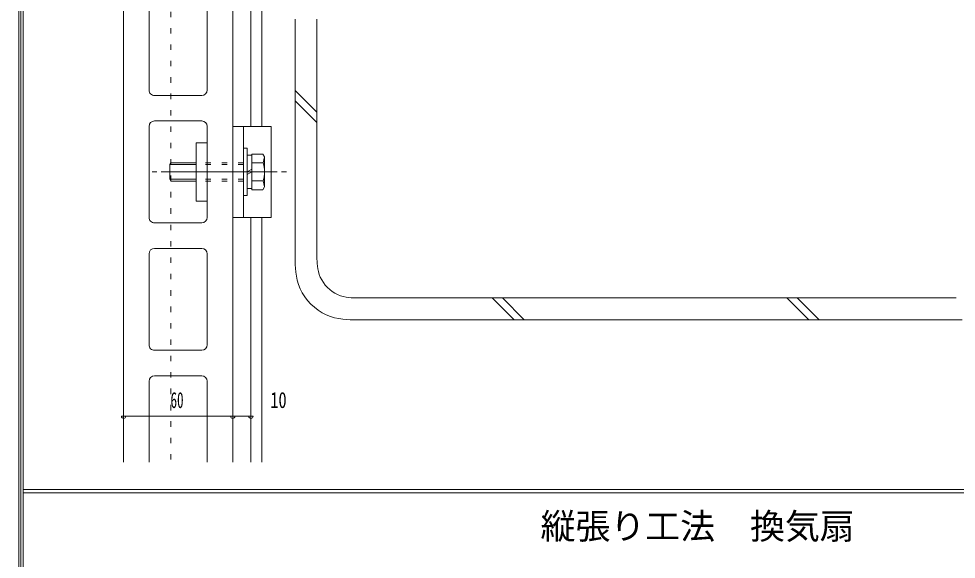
# Model space of a CAD drawing. Units: millimetres, scale not verified. Extents: x -1209 to 1209, y -852 to 852.
# Drawn here: x -1209 to -694, y -12 to 285 of the extents above; entities that cross this region are included whole.
import ezdxf
from ezdxf.enums import TextEntityAlignment as Align

# ---------------------------------------------------------------- set-up
doc = ezdxf.new("R2010")
doc.units = ezdxf.units.MM
doc.header["$LTSCALE"] = 3
doc.linetypes.add('USER1', pattern=[3, 1, -2])
for name, color, linetype, lineweight in [('0-1_0-0WAKU', 7, 'Continuous', 18), ('0-2_0-1AL', 5, 'Continuous', 18), ('0-3_0-2SUNPO', 7, 'Continuous', 18), ('0-4_0-3STEEL', 6, 'Continuous', 18), ('0-5_0-4KANAMONO', 6, 'Continuous', 18), ('0-7_0-7KUTAI', 6, 'Continuous', 18)]:
    doc.layers.add(name, color=color, linetype=linetype, lineweight=lineweight)
doc.styles.add('ＭＳ ゴシック', font='')
doc.styles.get('ＭＳ ゴシック').set_extended_font_data('MS Gothic')

msp = doc.modelspace()

# ---------------------------------------------------------------- linework, layer by layer
at = {"layer": '0-1_0-0WAKU'}
for p, q in [((-1209.471, -852.435), (-1209.471, 852.393)), ((-1208.264, -851.228), (-1208.264, 851.186)), ((-1207.057, -850.021), (-1207.057, 849.979)), ((-1207.057, 26.329), (1206.943, 26.329)), ((-1207.057, 24.629), (1206.943, 24.629))]:
    msp.add_line(p, q, dxfattribs=at)
at = {"layer": '0-2_0-1AL'}
for p, q in [((-1151.858, 309.71), (-1151.858, 41.329)), ((-1091.858, 309.71), (-1091.858, 41.329)), ((-1137.858, 245.831), (-1137.858, 294.831)), ((-1105.858, 294.831), (-1105.858, 245.831)), ((-1108.858, 242.831), (-1134.858, 242.831)), ((-1134.858, 228.831), (-1108.858, 228.831)), ((-1137.858, 175.831), (-1137.858, 225.831)), ((-1105.858, 225.831), (-1105.858, 175.831)), ((-1108.858, 172.831), (-1134.858, 172.831)), ((-1137.858, 105.831), (-1137.858, 155.831)), ((-1134.858, 158.831), (-1108.858, 158.831)), ((-1105.858, 155.831), (-1105.858, 105.831)), ((-1108.858, 102.831), (-1134.858, 102.831)), ((-1134.858, 88.831), (-1108.858, 88.831)), ((-1137.858, 41.329), (-1137.858, 85.831)), ((-1105.858, 85.831), (-1105.858, 41.329))]:
    msp.add_line(p, q, dxfattribs=at)
for centre, start, end in [((-1134.858, 245.831), 179.99998, 269.99998), ((-1108.858, 245.831), 270, 0), ((-1134.858, 225.831), 89.99998, 179.99998), ((-1108.858, 225.831), 0, 90), ((-1134.858, 175.831), 179.99998, 269.99998), ((-1108.858, 175.831), 270, 0), ((-1134.858, 155.831), 89.99998, 179.99998), ((-1108.858, 155.831), 0, 90), ((-1134.858, 105.831), 179.99998, 269.99998), ((-1108.858, 105.831), 270, 0), ((-1134.858, 85.831), 89.99998, 179.99998), ((-1108.858, 85.831), 0, 90)]:
    msp.add_arc(centre, 3, start, end, dxfattribs=at)
at = {"layer": '0-3_0-2SUNPO'}
for p, q in [((-1150.658, 66.604), (-1153.058, 66.604)), ((-1150.658, 66.604), (-1153.058, 66.604)), ((-1150.658, 66.604), (-1153.058, 66.604)), ((-1091.858, 66.604), (-1151.858, 66.604)), ((-1090.658, 66.604), (-1093.058, 66.604)), ((-1090.658, 66.604), (-1093.058, 66.604)), ((-1081.858, 66.604), (-1091.858, 66.604)), ((-1080.658, 66.604), (-1083.058, 66.604))]:
    msp.add_line(p, q, dxfattribs=at)
for centre in [(-1151.858, 66.604), (-1151.858, 66.604), (-1151.858, 66.604), (-1091.858, 66.604), (-1091.858, 66.604), (-1081.858, 66.604)]:
    msp.add_arc(centre, 1.2, 180, 0, dxfattribs=at)
at = {"layer": '0-4_0-3STEEL', "linetype": 'USER1'}
msp.add_line((-1125.858, 540.831), (-1125.858, 41.329), dxfattribs=at)
at = {"layer": '0-4_0-3STEEL'}
for p, q in [((-1081.858, 358.331), (-1081.858, 225.832)), ((-1075.858, 358.331), (-1075.858, 225.832)), ((-1081.858, 175.831), (-1081.858, 41.329)), ((-1075.858, 175.831), (-1075.858, 41.329))]:
    msp.add_line(p, q, dxfattribs=at)
at = {"layer": '0-5_0-4KANAMONO'}
for p, q in [((-1091.861, 175.831), (-1091.861, 225.832)), ((-1070.73, 225.832), (-1091.861, 225.832)), ((-1085.857, 175.831), (-1085.857, 225.832)), ((-1070.73, 175.831), (-1070.73, 225.832)), ((-1111.867, 184.831), (-1111.867, 216.833)), ((-1105.858, 216.833), (-1111.867, 216.833)), ((-1105.858, 216.833), (-1105.858, 184.831)), ((-1083.859, 213.83), (-1085.857, 213.83)), ((-1083.859, 213.83), (-1083.859, 187.831)), ((-1081.357, 210.031), (-1083.859, 210.031)), ((-1081.357, 210.646), (-1081.357, 191.018)), ((-1075.183, 205.738), (-1074.358, 209.08)), ((-1074.358, 209.08), (-1074.358, 192.58)), ((-1126.36, 204.829), (-1125.781, 205.831)), ((-1111.867, 204.833), (-1126.357, 204.833)), ((-1111.867, 205.831), (-1125.781, 205.831)), ((-1081.357, 202.274), (-1083.859, 200.831)), ((-1075.183, 205.738), (-1081.357, 205.738)), ((-1133.587, 200.831), (-1136.218, 200.831)), ((-1067.485, 200.831), (-1131.247, 200.831)), ((-1111.867, 196.831), (-1126.357, 196.831)), ((-1081.357, 200.831), (-1083.859, 199.387)), ((-1075.183, 195.922), (-1081.357, 195.922)), ((-1075.183, 195.922), (-1074.358, 192.58)), ((-1062.37, 200.831), (-1065.004, 200.831)), ((-1111.867, 195.833), (-1125.781, 195.833)), ((-1081.357, 191.632), (-1083.859, 191.632)), ((-1075.261, 191.018), (-1081.357, 191.018)), ((-1074.358, 192.58), (-1075.261, 191.014)), ((-1083.859, 187.831), (-1085.857, 187.831)), ((-1105.858, 184.831), (-1111.867, 184.831)), ((-1070.73, 175.831), (-1091.861, 175.831))]:
    msp.add_line(p, q, dxfattribs=at)
at = {"layer": '0-5_0-4KANAMONO', "linetype": 'USER1'}
for p, q in [((-1085.857, 205.831), (-1111.867, 205.831)), ((-1085.857, 204.833), (-1111.867, 204.833)), ((-1085.857, 196.831), (-1111.867, 196.831)), ((-1085.857, 195.833), (-1111.867, 195.833))]:
    msp.add_line(p, q, dxfattribs=at)
at = {"layer": '0-5_0-4KANAMONO'}
for points in [[(-1074.358, 209.08), (-1075.261, 210.646), (-1081.357, 210.646)], [(-1126.357, 204.833), (-1126.357, 196.831), (-1125.781, 195.833)]]:
    msp.add_lwpolyline(points, dxfattribs=at)
msp.add_arc((-1089.358, 200.831), 15, 340.903, 19.09698, dxfattribs=at)
at = {"layer": '0-7_0-7KUTAI'}
for p, q in [((-1057.514, 156.133), (-1057.514, 284.816)), ((-1045.521, 156.043), (-1045.521, 284.816)), ((-1057.514, 245.578), (-1045.521, 233.573)), ((-1057.514, 239.92), (-1045.521, 227.926)), ((-1021.089, 131.611), (-694.212, 131.611)), ((-949.208, 131.611), (-937.205, 119.611)), ((-943.552, 131.611), (-931.555, 119.611)), ((-787.197, 131.611), (-775.204, 119.611)), ((-781.533, 131.611), (-769.544, 119.611)), ((-1020.866, 119.611), (-694.212, 119.611))]:
    msp.add_line(p, q, dxfattribs=at)
for points in [[(-1057.514, 156.259), (-1057.514, 152.885), (-1057.509, 151.47), (-1057.472, 149.786), (-1057.37, 147.879), (-1057.173, 145.797), (-1056.847, 143.587), (-1056.361, 141.295), (-1055.682, 138.97), (-1054.78, 136.657), (-1053.63, 134.401), (-1052.249, 132.229), (-1050.66, 130.166), (-1048.889, 128.236), (-1046.959, 126.465), (-1044.896, 124.876), (-1042.724, 123.495), (-1040.468, 122.345), (-1038.155, 121.443), (-1035.83, 120.765), (-1033.538, 120.278), (-1031.328, 119.953), (-1029.246, 119.755), (-1027.34, 119.654), (-1025.655, 119.616), (-1020.866, 119.611)], [(-1045.521, 156.043), (-1045.521, 153.795), (-1045.518, 152.851), (-1045.493, 151.728), (-1045.425, 150.457), (-1045.293, 149.069), (-1045.076, 147.595), (-1044.752, 146.068), (-1044.3, 144.518), (-1043.698, 142.976), (-1042.932, 141.472), (-1042.011, 140.023), (-1040.952, 138.648), (-1039.771, 137.362), (-1038.484, 136.181), (-1037.109, 135.122), (-1035.661, 134.201), (-1034.157, 133.435), (-1032.615, 132.833), (-1031.065, 132.381), (-1029.537, 132.057), (-1028.064, 131.839), (-1026.676, 131.708), (-1025.405, 131.64), (-1024.282, 131.615), (-1021.089, 131.611)], [(-694.212, 119.611), (-690.839, 119.611)]]:
    msp.add_lwpolyline(points, dxfattribs=at)

# ---------------------------------------------------------------- texts
at = {"layer": '0-1_0-0WAKU', "style": 'ＭＳ ゴシック'}
msp.add_text('縦張り工法\u3000換気扇', height=14.07, dxfattribs=at).set_placement((-922.628, -5.049), align=Align.BOTTOM_LEFT)
at = {"layer": '0-3_0-2SUNPO', "style": 'ＭＳ ゴシック'}
for s, width, p in [('60', 0.6, (-1126.042, 68.504)), ('10', 0.75, (-1071.191, 68.504))]:
    msp.add_text(s, height=8.791, dxfattribs=dict(at, width=width)).set_placement(p, align=Align.BOTTOM_LEFT)

doc.saveas('drawing.dxf')
